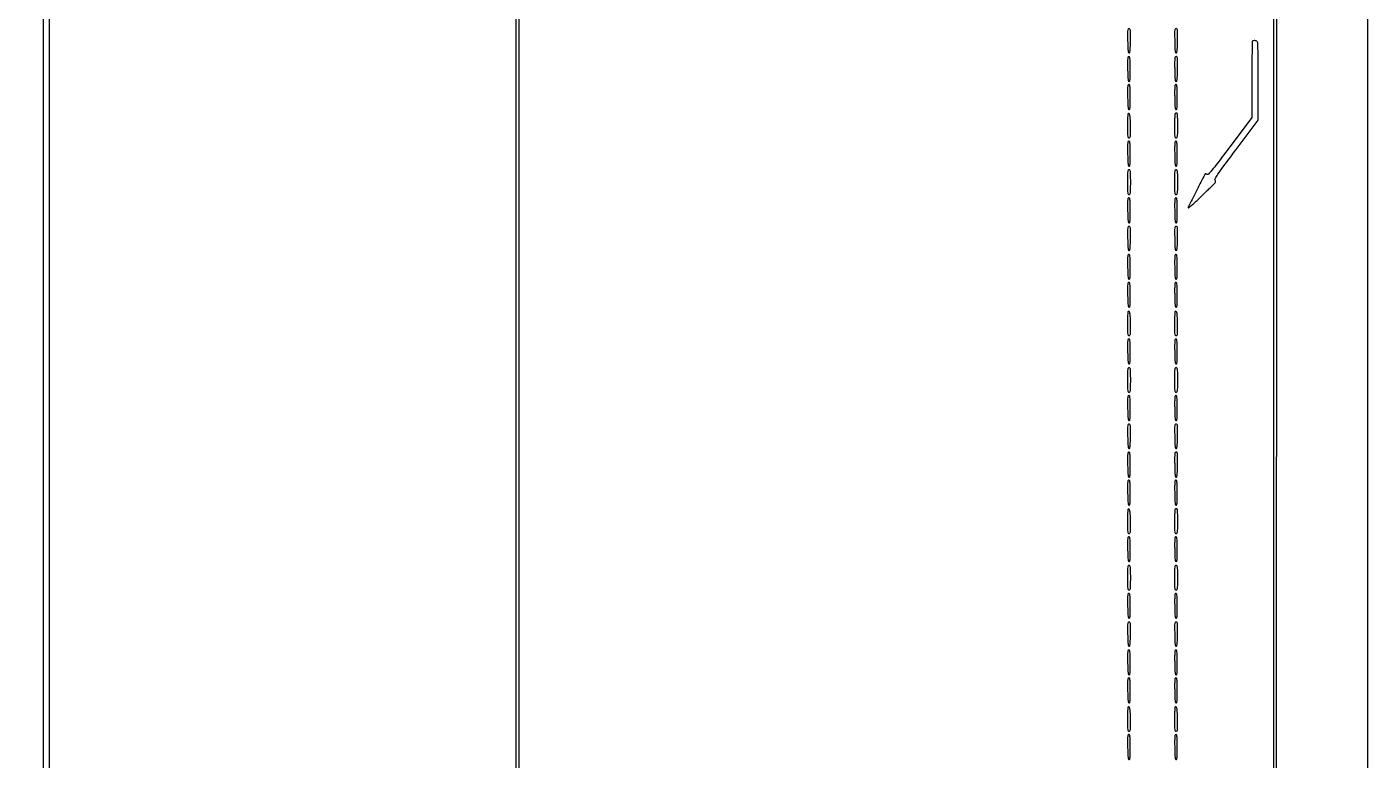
# Model space of a CAD drawing. Extents: x 56 to 1133, y 13 to 780.
# Drawn here: x 526.9 to 669.4, y 412.3 to 490.1 of the extents above; entities that cross this region are included whole.
import ezdxf

# ---------------------------------------------------------------- set-up
doc = ezdxf.new("R2010")
doc.units = 0
doc.header["$MEASUREMENT"] = 0

msp = doc.modelspace()

# ---------------------------------------------------------------- linework, layer by layer
for points in [[(512.7183, 748.668533, -0.000001), (459.121102, 751.17978, -0.000001), (407.844657, 753.582407, -0.000001), (364.322196, 755.62181, -0.000003), (342.098843, 756.663341)], [(597.152773, 709.532732, 0.000001), (644.775909, 711.772814, 0.02038)], [(546.558755, 675.894767, 0.000001), (593.453206, 675.911769, 0.256594)], [(529.032925, 286.436984, -0.000002), (529.83462, 265.012438, -0.000004), (530.769888, 240.009811, -0.000003), (531.839084, 211.4154, 0.000001), (532.991169, 180.601107, 0.000001), (534.178651, 148.843697, 0.000001), (535.23949, 120.47627, 0.000003), (535.941746, 101.701946, 0.000115)], [(340.916813, 486.835527, -0.000001), (340.895598, 462.377991, -0.192633)], [(1130.14234, 577.288816, 0.000001), (1112.945079, 577.188951, 0.000111)], [(593.378593, 696.469297, 0.000002), (562.930092, 696.495285, 0.000139)], [(659.5416, 273.9771, -0.000009), (659.54438, 420.999454, -0.000183), (659.562766, 466.606012, -0.000011), (659.584417, 494.02232, -0.413976)], [(340.275612, 460.29304, 0.000001), (337.392807, 449.674757, 0.000025)], [(528.70788, 577.073614, 0.000003), (528.686579, 549.005158, 0.000159)], [(1130.319428, 549.297508, 0.000003), (1130.298148, 577.178284, 0.310328)], [(308.265541, 303.202231, -0.000001), (310.164009, 315.537643, -0.000018)], [(358.825898, 675.890535, 0.000017), (481.082405, 675.883684, 0.000096)], [(478.976143, 642.156178, 0.000003), (460.681715, 642.17741, 0.000206)], [(321.234872, 387.4257), (331.297936, 424.538048, 0.000031), (335.156582, 438.772108, 0.000051), (338.404975, 450.762803), (341.355812, 461.659591, 0.06621), (341.361, 461.698598, -0.413751), (341.380839, 461.718469, -0.000002), (350.38024, 461.732641, -0.000245), (360.291398, 461.743336, -0.000147), (372.064797, 461.7468), (402.768594, 461.7468), (402.891952, 461.30265, -0.001526), (403.232355, 460.06236, -0.000038), (404.771147, 454.386117, -0.000039), (407.3347, 444.924004, -0.000004), (413.387069, 422.577), (422.906997, 387.4257)], [(590.725527, 576.204787, 0.000005), (610.740539, 576.077266, 0.000008), (627.662812, 575.969897)], [(413.809305, 423.6768, 0.00002), (410.054853, 437.539876, 0.000033), (406.87465, 449.277685, 0.000002), (404.013931, 459.83339, 0.00469)], [(659.189342, 332.340905, -0.000015), (659.196643, 226.03005, -0.00003)], [(542.626754, 577.181304, 0.000008), (528.894017, 577.250086, 0.173964)], [(528.669582, 509.78548, 0.000029), (528.6654, 436.649492), (528.6654, 296.178502)], [(659.544401, 516.299784, -0.000059), (659.5416, 540.127872)], [(579.163103, 294.728303), (579.169875, 516.534624, -0.140467)], [(659.146992, 397.940631, -0.000022), (659.169943, 372.638192, -0.000191)]]:
    msp.add_lwpolyline(points, format="xyb")
for points in [[(669.186, 575.9568), (669.186, 315.444661)], [(659.2032, 494.1486), (659.201192, 447.30135), (659.199184, 400.4541)]]:
    msp.add_lwpolyline(points)
for points in [[(578.8332, 294.7041), (578.8332, 72.6714), (558.283541, 72.6714), (537.733882, 72.6714), (537.681395, 73.53855, -0.005738), (537.646694, 74.24647, -0.000001), (536.427026, 106.755815, -0.000028), (535.077584, 142.780514, -0.000017), (533.484908, 185.4009), (529.340909, 296.3961), (529.341554, 406.56645), (529.3422, 516.7368), (554.0877, 516.7368), (578.8332, 516.7368)], [(643.740347, 488.62845, 0.003143), (643.757499, 487.925177, 0.021321), (643.782968, 487.578367, 0.043757), (643.821938, 487.389419, 0.331373), (643.8906, 487.3383, 0.331373), (643.959262, 487.389419, 0.043757), (643.998232, 487.578367, 0.021321), (644.023701, 487.925177, 0.003143), (644.040853, 488.62845, 0.002031), (644.052507, 489.45857, 0.031489), (644.037417, 489.74312, 0.13071), (643.987461, 489.869705, 0.238092), (643.8906, 489.9186, 0.238092), (643.793739, 489.869705, 0.13071), (643.743783, 489.74312, 0.031489), (643.728693, 489.45857, 0.002031)], [(648.731747, 488.62845, 0.003143), (648.748899, 487.925177, 0.021321), (648.774368, 487.578367, 0.043757), (648.813338, 487.389419, 0.331373), (648.882, 487.3383, 0.331373), (648.950662, 487.389419, 0.043757), (648.989632, 487.578367, 0.021321), (649.015101, 487.925177, 0.003143), (649.032253, 488.62845, 0.002031), (649.043907, 489.45857, 0.031489), (649.028817, 489.74312, 0.13071), (648.978861, 489.869705, 0.238092), (648.882, 489.9186, 0.238092), (648.785139, 489.869705, 0.13071), (648.735183, 489.74312, 0.031489), (648.720093, 489.45857, 0.002031)], [(656.9754, 488.5932, 0.195044), (656.952314, 488.538618, 0.000263), (656.935567, 487.373217, 0.002146), (656.92306, 486.063644, 0.001314), (656.919, 484.519265), (656.919, 480.50173), (654.618754, 477.432576, -0.001156), (653.278801, 475.653298, -0.010475), (652.67571, 474.890082, -0.01588), (652.309937, 474.47425, -0.339453), (652.158109, 474.449265, 0.018237), (652.095006, 474.480131, 0.028082), (652.038193, 474.501666, 0.026948), (651.992596, 474.513419, 0.27962), (651.975129, 474.507104, 0.053463), (651.804687, 474.242207, 0.000863), (651.010814, 472.652644, 0.000204), (650.174363, 470.968855, 0.321996), (650.184593, 470.906407, 0.392911), (650.225127, 470.904921, 0.002248), (650.537514, 471.177042, 0.007501), (650.897035, 471.502766, 0.00451), (651.314289, 471.899456, -0.000083), (651.754199, 472.325164, -0.000089), (652.184068, 472.740867, -0.000084), (652.553473, 473.097851, -0.000422), (652.760594, 473.297602, 0.010334), (652.967023, 473.504739, 0.073738), (653.048551, 473.619958, 0.157863), (653.063264, 473.713839, 0.100476), (653.024181, 473.818317, -0.278951), (653.021656, 473.996415, -0.016898), (653.319041, 474.466885, -0.010438), (653.888844, 475.267809, -0.001109), (655.257937, 477.101088), (657.5958, 480.217158), (657.5958, 484.331859, 0.001165), (657.591095, 486.351975, 0.004854), (657.573606, 487.569224, 0.002568), (657.548663, 488.422911, 0.190001), (657.49428, 488.54808, 0.118199), (657.387053, 488.613835, 0.057074), (657.228274, 488.646147, 0.057775), (657.072063, 488.641665, 0.161711)], [(643.761316, 486.854995, 0.085122), (643.74419, 486.768996, 0.002729), (643.736622, 486.413392, 0.005198), (643.734338, 485.992503, 0.003577), (643.740122, 485.51551, 0.003364), (643.757398, 484.851385, 0.02243), (643.783039, 484.521581, 0.046873), (643.822354, 484.342511, 0.326126), (643.8906, 484.2927, 0.334815), (643.958744, 484.344092, 0.045399), (643.994292, 484.531225, 0.021271), (644.013217, 484.878396, 0.00298), (644.0175, 485.59695, 0.003963), (644.012476, 486.230913, 0.015727), (643.994064, 486.619852, 0.017661), (643.96505, 486.873108, 0.282056), (643.911794, 486.936435, 0.109818), (643.868035, 486.940958, 0.095363), (643.823988, 486.927047, 0.090523), (643.786424, 486.896879, 0.087022)], [(648.750017, 486.84796, 0.085874), (648.733911, 486.76645, 0.002468), (648.727229, 486.411326, 0.004926), (648.72554, 485.992006, 0.003363), (648.731522, 485.51551, 0.003364), (648.748798, 484.851385, 0.02243), (648.774439, 484.521581, 0.046873), (648.813754, 484.342511, 0.326126), (648.882, 484.2927, 0.334423), (648.950916, 484.344598, 0.04193), (648.989687, 484.539808, 0.020677), (649.015077, 484.897308, 0.003018), (649.032198, 485.62515, 0.002671), (649.041388, 486.381977, 0.021998), (649.02858, 486.726216, 0.053466), (648.994537, 486.90515, 0.330268), (648.923793, 486.9576, 0.076161), (648.8703, 486.949404, 0.064789), (648.818419, 486.925393, 0.066814), (648.775934, 486.889878, 0.093945)], [(643.761316, 483.893995, 0.085122), (643.74419, 483.807996, 0.002729), (643.736622, 483.452392, 0.005198), (643.734338, 483.031503, 0.003577), (643.740122, 482.55451, 0.003364), (643.757398, 481.890385, 0.02243), (643.783039, 481.560581, 0.046873), (643.822354, 481.381511, 0.326126), (643.8906, 481.3317, 0.334815), (643.958744, 481.383092, 0.045399), (643.994292, 481.570225, 0.021271), (644.013217, 481.917396, 0.00298), (644.0175, 482.63595, 0.003963), (644.012476, 483.269913, 0.015727), (643.994064, 483.658852, 0.017661), (643.96505, 483.912108, 0.282056), (643.911794, 483.975435, 0.109818), (643.868035, 483.979958, 0.095363), (643.823988, 483.966047, 0.090523), (643.786424, 483.935879, 0.087022)], [(648.752716, 483.893995, 0.085122), (648.73559, 483.807996, 0.002729), (648.728022, 483.452392, 0.005198), (648.725738, 483.031503, 0.003577), (648.731522, 482.55451, 0.003364), (648.748798, 481.890385, 0.02243), (648.774439, 481.560581, 0.046873), (648.813754, 481.381511, 0.326126), (648.882, 481.3317, 0.334815), (648.950144, 481.383092, 0.045399), (648.985692, 481.570225, 0.021271), (649.004617, 481.917396, 0.00298), (649.0089, 482.63595, 0.003963), (649.003876, 483.269913, 0.015727), (648.985464, 483.658852, 0.017661), (648.95645, 483.912108, 0.282056), (648.903194, 483.975435, 0.109818), (648.859435, 483.979958, 0.095363), (648.815388, 483.966047, 0.090523), (648.777824, 483.935879, 0.087022)], [(643.779563, 480.896363, 0.184819), (643.756115, 480.843841, 0.002526), (643.738485, 480.486658, 0.006735), (643.725603, 480.068489, 0.004331), (643.7214, 479.5833, 0.002223), (643.724938, 478.787379, 0.031725), (643.745439, 478.504396, 0.124776), (643.796908, 478.377022, 0.239031), (643.892803, 478.3284, 0.241928), (643.988198, 478.377427, 0.127296), (644.037403, 478.505006, 0.031203), (644.052393, 478.790382, 0.002073), (644.040853, 479.611598, 0.005812), (644.017583, 480.391674, 0.039819), (643.971219, 480.772837, 0.179814), (643.890016, 480.90338, 0.377517)], [(648.7692, 480.8946, 0.185292), (648.74645, 480.843515, 0.002389), (648.729367, 480.486141, 0.006546), (648.716875, 480.068367, 0.004201), (648.7128, 479.5833, 0.002254), (648.716369, 478.791617, 0.031262), (648.736802, 478.506413, 0.120793), (648.787525, 478.377341, 0.243639), (648.882, 478.3284, 0.250083), (648.976782, 478.378969, 0.116079), (649.027321, 478.513462, 0.02996), (649.047668, 478.810374, 0.00213), (649.0512, 479.6397, 0.003406), (649.046601, 480.314796, 0.018048), (649.028231, 480.683981, 0.027363), (648.997306, 480.902602, 0.35812), (648.9384, 480.951, 0.043841), (648.891074, 480.946842, 0.036641), (648.842167, 480.934432, 0.038133), (648.798889, 480.916238, 0.077955)], [(643.761316, 477.887395, 0.085122), (643.74419, 477.801396, 0.002729), (643.736622, 477.445792, 0.005198), (643.734338, 477.024903, 0.003577), (643.740122, 476.54791, 0.003364), (643.757398, 475.883785, 0.02243), (643.783039, 475.553981, 0.046873), (643.822354, 475.374911, 0.326126), (643.8906, 475.3251, 0.334815), (643.958744, 475.376492, 0.045399), (643.994292, 475.563625, 0.021271), (644.013217, 475.910796, 0.00298), (644.0175, 476.62935, 0.003963), (644.012476, 477.263313, 0.015727), (643.994064, 477.652252, 0.017661), (643.96505, 477.905508, 0.282056), (643.911794, 477.968835, 0.109818), (643.868035, 477.973358, 0.095363), (643.823988, 477.959447, 0.090523), (643.786424, 477.929279, 0.087022)], [(648.752716, 477.887395, 0.085122), (648.73559, 477.801396, 0.002729), (648.728022, 477.445792, 0.005198), (648.725738, 477.024903, 0.003577), (648.731522, 476.54791, 0.003364), (648.748798, 475.883785, 0.02243), (648.774439, 475.553981, 0.046873), (648.813754, 475.374911, 0.326126), (648.882, 475.3251, 0.334815), (648.950144, 475.376492, 0.045399), (648.985692, 475.563625, 0.021271), (649.004617, 475.910796, 0.00298), (649.0089, 476.62935, 0.003963), (649.003876, 477.263313, 0.015727), (648.985464, 477.652252, 0.017661), (648.95645, 477.905508, 0.282056), (648.903194, 477.968835, 0.109818), (648.859435, 477.973358, 0.095363), (648.815388, 477.959447, 0.090523), (648.777824, 477.929279, 0.087022)], [(643.7214, 473.6331, 0.00213), (643.724932, 472.803774, 0.02996), (643.745279, 472.506863, 0.116079), (643.795818, 472.372369, 0.250083), (643.8906, 472.3218, 0.250083), (643.985382, 472.372369, 0.116079), (644.035921, 472.506863, 0.02996), (644.056268, 472.803774, 0.00213), (644.0598, 473.6331, 0.00213), (644.056268, 474.462426, 0.02996), (644.035921, 474.759337, 0.116079), (643.985382, 474.893831, 0.250083), (643.8906, 474.9444, 0.250083), (643.795818, 474.893831, 0.116079), (643.745279, 474.759337, 0.02996), (643.724932, 474.462426, 0.00213)], [(648.7128, 473.6331, 0.00213), (648.716332, 472.803774, 0.02996), (648.736679, 472.506863, 0.116079), (648.787218, 472.372369, 0.250083), (648.882, 472.3218, 0.250083), (648.976782, 472.372369, 0.116079), (649.027321, 472.506863, 0.02996), (649.047668, 472.803774, 0.00213), (649.0512, 473.6331, 0.00213), (649.047668, 474.462426, 0.02996), (649.027321, 474.759337, 0.116079), (648.976782, 474.893831, 0.250083), (648.882, 474.9444, 0.250083), (648.787218, 474.893831, 0.116079), (648.736679, 474.759337, 0.02996), (648.716332, 474.462426, 0.00213)], [(643.761316, 471.880795, 0.085122), (643.74419, 471.794796, 0.002729), (643.736622, 471.439192, 0.005198), (643.734338, 471.018303, 0.003577), (643.740122, 470.54131, 0.003364), (643.757398, 469.877185, 0.02243), (643.783039, 469.547381, 0.046873), (643.822354, 469.368311, 0.326126), (643.8906, 469.3185, 0.334815), (643.958744, 469.369892, 0.045399), (643.994292, 469.557025, 0.021271), (644.013217, 469.904196, 0.00298), (644.0175, 470.62275, 0.003963), (644.012476, 471.256713, 0.015727), (643.994064, 471.645652, 0.017661), (643.96505, 471.898908, 0.282056), (643.911794, 471.962235, 0.109818), (643.868035, 471.966758, 0.095363), (643.823988, 471.952847, 0.090523), (643.786424, 471.922679, 0.087022)], [(648.752716, 471.880795, 0.085122), (648.73559, 471.794796, 0.002729), (648.728022, 471.439192, 0.005198), (648.725738, 471.018303, 0.003577), (648.731522, 470.54131, 0.003364), (648.748798, 469.877185, 0.02243), (648.774439, 469.547381, 0.046873), (648.813754, 469.368311, 0.326126), (648.882, 469.3185, 0.334815), (648.950144, 469.369892, 0.045399), (648.985692, 469.557025, 0.021271), (649.004617, 469.904196, 0.00298), (649.0089, 470.62275, 0.003963), (649.003876, 471.256713, 0.015727), (648.985464, 471.645652, 0.017661), (648.95645, 471.898908, 0.282056), (648.903194, 471.962235, 0.109818), (648.859435, 471.966758, 0.095363), (648.815388, 471.952847, 0.090523), (648.777824, 471.922679, 0.087022)], [(643.740347, 467.64765, 0.003143), (643.757499, 466.944377, 0.021321), (643.782968, 466.597567, 0.043757), (643.821938, 466.408619, 0.331373), (643.8906, 466.3575, 0.331373), (643.959262, 466.408619, 0.043757), (643.998232, 466.597567, 0.021321), (644.023701, 466.944377, 0.003143), (644.040853, 467.64765, 0.002031), (644.052507, 468.47777, 0.031489), (644.037417, 468.76232, 0.13071), (643.987461, 468.888905, 0.238092), (643.8906, 468.9378, 0.238092), (643.793739, 468.888905, 0.13071), (643.743783, 468.76232, 0.031489), (643.728693, 468.47777, 0.002031)], [(648.731747, 467.64765, 0.003143), (648.748899, 466.944377, 0.021321), (648.774368, 466.597567, 0.043757), (648.813338, 466.408619, 0.331373), (648.882, 466.3575, 0.331373), (648.950662, 466.408619, 0.043757), (648.989632, 466.597567, 0.021321), (649.015101, 466.944377, 0.003143), (649.032253, 467.64765, 0.002031), (649.043907, 468.47777, 0.031489), (649.028817, 468.76232, 0.13071), (648.978861, 468.888905, 0.238092), (648.882, 468.9378, 0.238092), (648.785139, 468.888905, 0.13071), (648.735183, 468.76232, 0.031489), (648.720093, 468.47777, 0.002031)], [(643.761316, 465.874195, 0.085122), (643.74419, 465.788196, 0.002729), (643.736622, 465.432592, 0.005198), (643.734338, 465.011703, 0.003577), (643.740122, 464.53471, 0.003364), (643.757398, 463.870585, 0.02243), (643.783039, 463.540781, 0.046873), (643.822354, 463.361711, 0.326126), (643.8906, 463.3119, 0.334815), (643.958744, 463.363292, 0.045399), (643.994292, 463.550425, 0.021271), (644.013217, 463.897596, 0.00298), (644.0175, 464.61615, 0.003963), (644.012476, 465.250113, 0.015727), (643.994064, 465.639052, 0.017661), (643.96505, 465.892308, 0.282056), (643.911794, 465.955635, 0.109818), (643.868035, 465.960158, 0.095363), (643.823988, 465.946247, 0.090523), (643.786424, 465.916079, 0.087022)], [(648.752716, 465.874195, 0.085122), (648.73559, 465.788196, 0.002729), (648.728022, 465.432592, 0.005198), (648.725738, 465.011703, 0.003577), (648.731522, 464.53471, 0.003364), (648.748798, 463.870585, 0.02243), (648.774439, 463.540781, 0.046873), (648.813754, 463.361711, 0.326126), (648.882, 463.3119, 0.334815), (648.950144, 463.363292, 0.045399), (648.985692, 463.550425, 0.021271), (649.004617, 463.897596, 0.00298), (649.0089, 464.61615, 0.003963), (649.003876, 465.250113, 0.015727), (648.985464, 465.639052, 0.017661), (648.95645, 465.892308, 0.282056), (648.903194, 465.955635, 0.109818), (648.859435, 465.960158, 0.095363), (648.815388, 465.946247, 0.090523), (648.777824, 465.916079, 0.087022)], [(643.761316, 462.913195, 0.085122), (643.74419, 462.827196, 0.002729), (643.736622, 462.471592, 0.005198), (643.734338, 462.050703, 0.003577), (643.740122, 461.57371, 0.003364), (643.757398, 460.909585, 0.02243), (643.783039, 460.579781, 0.046873), (643.822354, 460.400711, 0.326126), (643.8906, 460.3509, 0.334815), (643.958744, 460.402292, 0.045399), (643.994292, 460.589425, 0.021271), (644.013217, 460.936596, 0.00298), (644.0175, 461.65515, 0.003963), (644.012476, 462.289113, 0.015727), (643.994064, 462.678052, 0.017661), (643.96505, 462.931308, 0.282056), (643.911794, 462.994635, 0.109818), (643.868035, 462.999158, 0.095363), (643.823988, 462.985247, 0.090523), (643.786424, 462.955079, 0.087022)], [(648.752716, 462.913195, 0.085122), (648.73559, 462.827196, 0.002729), (648.728022, 462.471592, 0.005198), (648.725738, 462.050703, 0.003577), (648.731522, 461.57371, 0.003364), (648.748798, 460.909585, 0.02243), (648.774439, 460.579781, 0.046873), (648.813754, 460.400711, 0.326126), (648.882, 460.3509, 0.334815), (648.950144, 460.402292, 0.045399), (648.985692, 460.589425, 0.021271), (649.004617, 460.936596, 0.00298), (649.0089, 461.65515, 0.003963), (649.003876, 462.289113, 0.015727), (648.985464, 462.678052, 0.017661), (648.95645, 462.931308, 0.282056), (648.903194, 462.994635, 0.109818), (648.859435, 462.999158, 0.095363), (648.815388, 462.985247, 0.090523), (648.777824, 462.955079, 0.087022)], [(643.779563, 459.915563, 0.184819), (643.756115, 459.863041, 0.002526), (643.738485, 459.505858, 0.006735), (643.725603, 459.087689, 0.004331), (643.7214, 458.6025, 0.002223), (643.724938, 457.806579, 0.031725), (643.745439, 457.523596, 0.124776), (643.796908, 457.396222, 0.239031), (643.892803, 457.3476, 0.241928), (643.988198, 457.396627, 0.127296), (644.037403, 457.524206, 0.031203), (644.052393, 457.809582, 0.002073), (644.040853, 458.630798, 0.005812), (644.017583, 459.410874, 0.039819), (643.971219, 459.792037, 0.179814), (643.890016, 459.92258, 0.377517)], [(648.770963, 459.915563, 0.184819), (648.747515, 459.863041, 0.002526), (648.729885, 459.505858, 0.006735), (648.717003, 459.087689, 0.004331), (648.7128, 458.6025, 0.002223), (648.716338, 457.806579, 0.031725), (648.736839, 457.523596, 0.124776), (648.788308, 457.396222, 0.239031), (648.884203, 457.3476, 0.241928), (648.979598, 457.396627, 0.127296), (649.028803, 457.524206, 0.031203), (649.043793, 457.809582, 0.002073), (649.032253, 458.630798, 0.005812), (649.008983, 459.410874, 0.039819), (648.962619, 459.792037, 0.179814), (648.881416, 459.92258, 0.377517)], [(643.761316, 456.906595, 0.085122), (643.74419, 456.820596, 0.002729), (643.736622, 456.464992, 0.005198), (643.734338, 456.044103, 0.003577), (643.740122, 455.56711, 0.003364), (643.757398, 454.902985, 0.02243), (643.783039, 454.573181, 0.046873), (643.822354, 454.394111, 0.326126), (643.8906, 454.3443, 0.334815), (643.958744, 454.395692, 0.045399), (643.994292, 454.582825, 0.021271), (644.013217, 454.929996, 0.00298), (644.0175, 455.64855, 0.003963), (644.012476, 456.282513, 0.015727), (643.994064, 456.671452, 0.017661), (643.96505, 456.924708, 0.282056), (643.911794, 456.988035, 0.109818), (643.868035, 456.992558, 0.095363), (643.823988, 456.978647, 0.090523), (643.786424, 456.948479, 0.087022)], [(648.752716, 456.906595, 0.085122), (648.73559, 456.820596, 0.002729), (648.728022, 456.464992, 0.005198), (648.725738, 456.044103, 0.003577), (648.731522, 455.56711, 0.003364), (648.748798, 454.902985, 0.02243), (648.774439, 454.573181, 0.046873), (648.813754, 454.394111, 0.326126), (648.882, 454.3443, 0.334815), (648.950144, 454.395692, 0.045399), (648.985692, 454.582825, 0.021271), (649.004617, 454.929996, 0.00298), (649.0089, 455.64855, 0.003963), (649.003876, 456.282513, 0.015727), (648.985464, 456.671452, 0.017661), (648.95645, 456.924708, 0.282056), (648.903194, 456.988035, 0.109818), (648.859435, 456.992558, 0.095363), (648.815388, 456.978647, 0.090523), (648.777824, 456.948479, 0.087022)], [(643.7214, 452.6523, 0.00213), (643.724932, 451.822974, 0.02996), (643.745279, 451.526062, 0.116079), (643.795818, 451.391569, 0.250083), (643.8906, 451.341, 0.250083), (643.985382, 451.391569, 0.116079), (644.035921, 451.526062, 0.02996), (644.056268, 451.822974, 0.00213), (644.0598, 452.6523, 0.00213), (644.056268, 453.481626, 0.02996), (644.035921, 453.778537, 0.116079), (643.985382, 453.913031, 0.250083), (643.8906, 453.9636, 0.250083), (643.795818, 453.913031, 0.116079), (643.745279, 453.778537, 0.02996), (643.724932, 453.481626, 0.00213)], [(648.7128, 452.6523, 0.00213), (648.716332, 451.822974, 0.02996), (648.736679, 451.526062, 0.116079), (648.787218, 451.391569, 0.250083), (648.882, 451.341, 0.250083), (648.976782, 451.391569, 0.116079), (649.027321, 451.526062, 0.02996), (649.047668, 451.822974, 0.00213), (649.0512, 452.6523, 0.00213), (649.047668, 453.481626, 0.02996), (649.027321, 453.778537, 0.116079), (648.976782, 453.913031, 0.250083), (648.882, 453.9636, 0.250083), (648.787218, 453.913031, 0.116079), (648.736679, 453.778537, 0.02996), (648.716332, 453.481626, 0.00213)], [(643.761316, 450.899995, 0.085122), (643.74419, 450.813996, 0.002729), (643.736622, 450.458392, 0.005198), (643.734338, 450.037503, 0.003577), (643.740122, 449.56051, 0.003364), (643.757398, 448.896385, 0.02243), (643.783039, 448.566581, 0.046873), (643.822354, 448.387511, 0.326126), (643.8906, 448.3377, 0.334815), (643.958744, 448.389092, 0.045399), (643.994292, 448.576225, 0.021271), (644.013217, 448.923396, 0.00298), (644.0175, 449.64195, 0.003963), (644.012476, 450.275913, 0.015727), (643.994064, 450.664852, 0.017661), (643.96505, 450.918108, 0.282056), (643.911794, 450.981435, 0.109818), (643.868035, 450.985958, 0.095363), (643.823988, 450.972047, 0.090523), (643.786424, 450.941879, 0.087022)], [(648.752716, 450.899995, 0.085122), (648.73559, 450.813996, 0.002729), (648.728022, 450.458392, 0.005198), (648.725738, 450.037503, 0.003577), (648.731522, 449.56051, 0.003364), (648.748798, 448.896385, 0.02243), (648.774439, 448.566581, 0.046873), (648.813754, 448.387511, 0.326126), (648.882, 448.3377, 0.334815), (648.950144, 448.389092, 0.045399), (648.985692, 448.576225, 0.021271), (649.004617, 448.923396, 0.00298), (649.0089, 449.64195, 0.003963), (649.003876, 450.275913, 0.015727), (648.985464, 450.664852, 0.017661), (648.95645, 450.918108, 0.282056), (648.903194, 450.981435, 0.109818), (648.859435, 450.985958, 0.095363), (648.815388, 450.972047, 0.090523), (648.777824, 450.941879, 0.087022)], [(643.740347, 446.66685, 0.003143), (643.757499, 445.963577, 0.021321), (643.782968, 445.616767, 0.043757), (643.821938, 445.427819, 0.331373), (643.8906, 445.3767, 0.331373), (643.959262, 445.427819, 0.043757), (643.998232, 445.616767, 0.021321), (644.023701, 445.963577, 0.003143), (644.040853, 446.66685, 0.002031), (644.052507, 447.49697, 0.031489), (644.037417, 447.78152, 0.13071), (643.987461, 447.908105, 0.238092), (643.8906, 447.957, 0.238092), (643.793739, 447.908105, 0.13071), (643.743783, 447.78152, 0.031489), (643.728693, 447.49697, 0.002031)], [(648.731747, 446.66685, 0.003143), (648.748899, 445.963577, 0.021321), (648.774368, 445.616767, 0.043757), (648.813338, 445.427819, 0.331373), (648.882, 445.3767, 0.331373), (648.950662, 445.427819, 0.043757), (648.989632, 445.616767, 0.021321), (649.015101, 445.963577, 0.003143), (649.032253, 446.66685, 0.002031), (649.043907, 447.49697, 0.031489), (649.028817, 447.78152, 0.13071), (648.978861, 447.908105, 0.238092), (648.882, 447.957, 0.238092), (648.785139, 447.908105, 0.13071), (648.735183, 447.78152, 0.031489), (648.720093, 447.49697, 0.002031)], [(643.761316, 444.893395, 0.085122), (643.74419, 444.807396, 0.002729), (643.736622, 444.451792, 0.005198), (643.734338, 444.030903, 0.003577), (643.740122, 443.55391, 0.003364), (643.757398, 442.889785, 0.02243), (643.783039, 442.559981, 0.046873), (643.822354, 442.380911, 0.326126), (643.8906, 442.3311, 0.334815), (643.958744, 442.382492, 0.045399), (643.994292, 442.569625, 0.021271), (644.013217, 442.916796, 0.00298), (644.0175, 443.63535, 0.003963), (644.012476, 444.269313, 0.015727), (643.994064, 444.658252, 0.017661), (643.96505, 444.911508, 0.282056), (643.911794, 444.974835, 0.109818), (643.868035, 444.979358, 0.095363), (643.823988, 444.965447, 0.090523), (643.786424, 444.935279, 0.087022)], [(648.750017, 444.88636, 0.085874), (648.733911, 444.80485, 0.002468), (648.727229, 444.449726, 0.004926), (648.72554, 444.030406, 0.003363), (648.731522, 443.55391, 0.003364), (648.748798, 442.889785, 0.02243), (648.774439, 442.559981, 0.046873), (648.813754, 442.380911, 0.326126), (648.882, 442.3311, 0.334423), (648.950916, 442.382998, 0.04193), (648.989687, 442.578208, 0.020677), (649.015077, 442.935708, 0.003018), (649.032198, 443.66355, 0.002671), (649.041388, 444.420377, 0.021998), (649.02858, 444.764616, 0.053466), (648.994537, 444.94355, 0.330268), (648.923793, 444.996, 0.076161), (648.8703, 444.987804, 0.064789), (648.818419, 444.963793, 0.066814), (648.775934, 444.928278, 0.093945)], [(643.761316, 441.932395, 0.085122), (643.74419, 441.846396, 0.002729), (643.736622, 441.490792, 0.005198), (643.734338, 441.069903, 0.003577), (643.740122, 440.59291, 0.003364), (643.757398, 439.928785, 0.02243), (643.783039, 439.598981, 0.046873), (643.822354, 439.419911, 0.326126), (643.8906, 439.3701, 0.334815), (643.958744, 439.421492, 0.045399), (643.994292, 439.608625, 0.021271), (644.013217, 439.955796, 0.00298), (644.0175, 440.67435, 0.003963), (644.012476, 441.308313, 0.015727), (643.994064, 441.697252, 0.017661), (643.96505, 441.950508, 0.282056), (643.911794, 442.013835, 0.109818), (643.868035, 442.018358, 0.095363), (643.823988, 442.004447, 0.090523), (643.786424, 441.974279, 0.087022)], [(648.752716, 441.932395, 0.085122), (648.73559, 441.846396, 0.002729), (648.728022, 441.490792, 0.005198), (648.725738, 441.069903, 0.003577), (648.731522, 440.59291, 0.003364), (648.748798, 439.928785, 0.02243), (648.774439, 439.598981, 0.046873), (648.813754, 439.419911, 0.326126), (648.882, 439.3701, 0.334815), (648.950144, 439.421492, 0.045399), (648.985692, 439.608625, 0.021271), (649.004617, 439.955796, 0.00298), (649.0089, 440.67435, 0.003963), (649.003876, 441.308313, 0.015727), (648.985464, 441.697252, 0.017661), (648.95645, 441.950508, 0.282056), (648.903194, 442.013835, 0.109818), (648.859435, 442.018358, 0.095363), (648.815388, 442.004447, 0.090523), (648.777824, 441.974279, 0.087022)], [(643.779563, 438.934762, 0.184819), (643.756115, 438.882241, 0.002526), (643.738485, 438.525058, 0.006735), (643.725603, 438.106889, 0.004331), (643.7214, 437.6217, 0.002223), (643.724938, 436.825779, 0.031725), (643.745439, 436.542796, 0.124776), (643.796908, 436.415422, 0.239031), (643.892803, 436.3668, 0.241928), (643.988198, 436.415827, 0.127296), (644.037403, 436.543406, 0.031203), (644.052393, 436.828782, 0.002073), (644.040853, 437.649998, 0.005812), (644.017583, 438.430074, 0.039819), (643.971219, 438.811237, 0.179814), (643.890016, 438.94178, 0.377517)], [(648.7692, 438.933, 0.185292), (648.74645, 438.881915, 0.002389), (648.729367, 438.524541, 0.006546), (648.716875, 438.106767, 0.004201), (648.7128, 437.6217, 0.002254), (648.716369, 436.830017, 0.031262), (648.736802, 436.544812, 0.120793), (648.787525, 436.415741, 0.243639), (648.882, 436.3668, 0.250083), (648.976782, 436.417369, 0.116079), (649.027321, 436.551862, 0.02996), (649.047668, 436.848774, 0.00213), (649.0512, 437.6781, 0.003406), (649.046601, 438.353196, 0.018048), (649.028231, 438.722381, 0.027363), (648.997306, 438.941002, 0.35812), (648.9384, 438.9894, 0.043841), (648.891074, 438.985242, 0.036641), (648.842167, 438.972832, 0.038133), (648.798889, 438.954638, 0.077955)], [(643.761316, 435.925795, 0.085122), (643.74419, 435.839796, 0.002729), (643.736622, 435.484192, 0.005198), (643.734338, 435.063303, 0.003577), (643.740122, 434.58631, 0.003364), (643.757398, 433.922185, 0.02243), (643.783039, 433.592381, 0.046873), (643.822354, 433.413311, 0.326126), (643.8906, 433.3635, 0.334815), (643.958744, 433.414892, 0.045399), (643.994292, 433.602025, 0.021271), (644.013217, 433.949196, 0.00298), (644.0175, 434.66775, 0.003963), (644.012476, 435.301713, 0.015727), (643.994064, 435.690652, 0.017661), (643.96505, 435.943908, 0.282056), (643.911794, 436.007235, 0.109818), (643.868035, 436.011758, 0.095363), (643.823988, 435.997847, 0.090523), (643.786424, 435.967679, 0.087022)], [(648.752716, 435.925795, 0.085122), (648.73559, 435.839796, 0.002729), (648.728022, 435.484192, 0.005198), (648.725738, 435.063303, 0.003577), (648.731522, 434.58631, 0.003364), (648.748798, 433.922185, 0.02243), (648.774439, 433.592381, 0.046873), (648.813754, 433.413311, 0.326126), (648.882, 433.3635, 0.334815), (648.950144, 433.414892, 0.045399), (648.985692, 433.602025, 0.021271), (649.004617, 433.949196, 0.00298), (649.0089, 434.66775, 0.003963), (649.003876, 435.301713, 0.015727), (648.985464, 435.690652, 0.017661), (648.95645, 435.943908, 0.282056), (648.903194, 436.007235, 0.109818), (648.859435, 436.011758, 0.095363), (648.815388, 435.997847, 0.090523), (648.777824, 435.967679, 0.087022)], [(643.7214, 431.6715, 0.00213), (643.724932, 430.842174, 0.02996), (643.745279, 430.545262, 0.116079), (643.795818, 430.410769, 0.250083), (643.8906, 430.3602, 0.250083), (643.985382, 430.410769, 0.116079), (644.035921, 430.545262, 0.02996), (644.056268, 430.842174, 0.00213), (644.0598, 431.6715, 0.00213), (644.056268, 432.500826, 0.02996), (644.035921, 432.797737, 0.116079), (643.985382, 432.932231, 0.250083), (643.8906, 432.9828, 0.250083), (643.795818, 432.932231, 0.116079), (643.745279, 432.797737, 0.02996), (643.724932, 432.500826, 0.00213)], [(648.7128, 431.6715, 0.00213), (648.716332, 430.842174, 0.02996), (648.736679, 430.545262, 0.116079), (648.787218, 430.410769, 0.250083), (648.882, 430.3602, 0.250083), (648.976782, 430.410769, 0.116079), (649.027321, 430.545262, 0.02996), (649.047668, 430.842174, 0.00213), (649.0512, 431.6715, 0.00213), (649.047668, 432.500826, 0.02996), (649.027321, 432.797737, 0.116079), (648.976782, 432.932231, 0.250083), (648.882, 432.9828, 0.250083), (648.787218, 432.932231, 0.116079), (648.736679, 432.797737, 0.02996), (648.716332, 432.500826, 0.00213)], [(643.761316, 429.919195, 0.085122), (643.74419, 429.833196, 0.002729), (643.736622, 429.477592, 0.005198), (643.734338, 429.056703, 0.003577), (643.740122, 428.57971, 0.003364), (643.757398, 427.915585, 0.02243), (643.783039, 427.585781, 0.046873), (643.822354, 427.406711, 0.326126), (643.8906, 427.3569, 0.334815), (643.958744, 427.408292, 0.045399), (643.994292, 427.595425, 0.021271), (644.013217, 427.942596, 0.00298), (644.0175, 428.66115, 0.003963), (644.012476, 429.295113, 0.015727), (643.994064, 429.684052, 0.017661), (643.96505, 429.937308, 0.282056), (643.911794, 430.000635, 0.109818), (643.868035, 430.005158, 0.095363), (643.823988, 429.991247, 0.090523), (643.786424, 429.961079, 0.087022)], [(648.752716, 429.919195, 0.085122), (648.73559, 429.833196, 0.002729), (648.728022, 429.477592, 0.005198), (648.725738, 429.056703, 0.003577), (648.731522, 428.57971, 0.003364), (648.748798, 427.915585, 0.02243), (648.774439, 427.585781, 0.046873), (648.813754, 427.406711, 0.326126), (648.882, 427.3569, 0.334815), (648.950144, 427.408292, 0.045399), (648.985692, 427.595425, 0.021271), (649.004617, 427.942596, 0.00298), (649.0089, 428.66115, 0.003963), (649.003876, 429.295113, 0.015727), (648.985464, 429.684052, 0.017661), (648.95645, 429.937308, 0.282056), (648.903194, 430.000635, 0.109818), (648.859435, 430.005158, 0.095363), (648.815388, 429.991247, 0.090523), (648.777824, 429.961079, 0.087022)], [(643.740347, 425.68605, 0.003143), (643.757499, 424.982777, 0.021321), (643.782968, 424.635967, 0.043757), (643.821938, 424.447019, 0.331373), (643.8906, 424.3959, 0.331373), (643.959262, 424.447019, 0.043757), (643.998232, 424.635967, 0.021321), (644.023701, 424.982777, 0.003143), (644.040853, 425.68605, 0.002031), (644.052507, 426.51617, 0.031489), (644.037417, 426.80072, 0.13071), (643.987461, 426.927305, 0.238092), (643.8906, 426.9762, 0.238092), (643.793739, 426.927305, 0.13071), (643.743783, 426.80072, 0.031489), (643.728693, 426.51617, 0.002031)], [(648.731747, 425.68605, 0.003143), (648.748899, 424.982777, 0.021321), (648.774368, 424.635967, 0.043757), (648.813338, 424.447019, 0.331373), (648.882, 424.3959, 0.331373), (648.950662, 424.447019, 0.043757), (648.989632, 424.635967, 0.021321), (649.015101, 424.982777, 0.003143), (649.032253, 425.68605, 0.002031), (649.043907, 426.51617, 0.031489), (649.028817, 426.80072, 0.13071), (648.978861, 426.927305, 0.238092), (648.882, 426.9762, 0.238092), (648.785139, 426.927305, 0.13071), (648.735183, 426.80072, 0.031489), (648.720093, 426.51617, 0.002031)], [(643.761316, 423.912595, 0.085122), (643.74419, 423.826596, 0.002729), (643.736622, 423.470992, 0.005198), (643.734338, 423.050103, 0.003577), (643.740122, 422.57311, 0.003364), (643.757398, 421.908985, 0.02243), (643.783039, 421.579181, 0.046873), (643.822354, 421.400111, 0.326126), (643.8906, 421.3503, 0.334815), (643.958744, 421.401692, 0.045399), (643.994292, 421.588825, 0.021271), (644.013217, 421.935996, 0.00298), (644.0175, 422.65455, 0.003963), (644.012476, 423.288513, 0.015727), (643.994064, 423.677452, 0.017661), (643.96505, 423.930708, 0.282056), (643.911794, 423.994035, 0.109818), (643.868035, 423.998558, 0.095363), (643.823988, 423.984647, 0.090523), (643.786424, 423.954479, 0.087022)], [(648.752716, 423.912595, 0.085122), (648.73559, 423.826596, 0.002729), (648.728022, 423.470992, 0.005198), (648.725738, 423.050103, 0.003577), (648.731522, 422.57311, 0.003364), (648.748798, 421.908985, 0.02243), (648.774439, 421.579181, 0.046873), (648.813754, 421.400111, 0.326126), (648.882, 421.3503, 0.334815), (648.950144, 421.401692, 0.045399), (648.985692, 421.588825, 0.021271), (649.004617, 421.935996, 0.00298), (649.0089, 422.65455, 0.003963), (649.003876, 423.288513, 0.015727), (648.985464, 423.677452, 0.017661), (648.95645, 423.930708, 0.282056), (648.903194, 423.994035, 0.109818), (648.859435, 423.998558, 0.095363), (648.815388, 423.984647, 0.090523), (648.777824, 423.954479, 0.087022)], [(643.761316, 420.951595, 0.085122), (643.74419, 420.865596, 0.002729), (643.736622, 420.509992, 0.005198), (643.734338, 420.089103, 0.003577), (643.740122, 419.61211, 0.003364), (643.757398, 418.947985, 0.02243), (643.783039, 418.618181, 0.046873), (643.822354, 418.439111, 0.326126), (643.8906, 418.3893, 0.334815), (643.958744, 418.440692, 0.045399), (643.994292, 418.627825, 0.021271), (644.013217, 418.974996, 0.00298), (644.0175, 419.69355, 0.003963), (644.012476, 420.327513, 0.015727), (643.994064, 420.716452, 0.017661), (643.96505, 420.969708, 0.282056), (643.911794, 421.033035, 0.109818), (643.868035, 421.037558, 0.095363), (643.823988, 421.023647, 0.090523), (643.786424, 420.993479, 0.087022)], [(648.752716, 420.951595, 0.085122), (648.73559, 420.865596, 0.002729), (648.728022, 420.509992, 0.005198), (648.725738, 420.089103, 0.003577), (648.731522, 419.61211, 0.003364), (648.748798, 418.947985, 0.02243), (648.774439, 418.618181, 0.046873), (648.813754, 418.439111, 0.326126), (648.882, 418.3893, 0.334815), (648.950144, 418.440692, 0.045399), (648.985692, 418.627825, 0.021271), (649.004617, 418.974996, 0.00298), (649.0089, 419.69355, 0.003963), (649.003876, 420.327513, 0.015727), (648.985464, 420.716452, 0.017661), (648.95645, 420.969708, 0.282056), (648.903194, 421.033035, 0.109818), (648.859435, 421.037558, 0.095363), (648.815388, 421.023647, 0.090523), (648.777824, 420.993479, 0.087022)], [(643.779563, 417.953962, 0.184819), (643.756115, 417.901441, 0.002526), (643.738485, 417.544258, 0.006735), (643.725603, 417.126089, 0.004331), (643.7214, 416.6409, 0.002223), (643.724938, 415.844979, 0.031725), (643.745439, 415.561996, 0.124776), (643.796908, 415.434622, 0.239031), (643.892803, 415.386, 0.241928), (643.988198, 415.435027, 0.127296), (644.037403, 415.562606, 0.031203), (644.052393, 415.847982, 0.002073), (644.040853, 416.669198, 0.005812), (644.017583, 417.449274, 0.039819), (643.971219, 417.830437, 0.179814), (643.890016, 417.96098, 0.377517)], [(648.770963, 417.953962, 0.184819), (648.747515, 417.901441, 0.002526), (648.729885, 417.544258, 0.006735), (648.717003, 417.126089, 0.004331), (648.7128, 416.6409, 0.002223), (648.716338, 415.844979, 0.031725), (648.736839, 415.561996, 0.124776), (648.788308, 415.434622, 0.239031), (648.884203, 415.386, 0.241928), (648.979598, 415.435027, 0.127296), (649.028803, 415.562606, 0.031203), (649.043793, 415.847982, 0.002073), (649.032253, 416.669198, 0.005812), (649.008983, 417.449274, 0.039819), (648.962619, 417.830437, 0.179814), (648.881416, 417.96098, 0.377517)], [(643.761316, 414.944995, 0.085122), (643.74419, 414.858996, 0.002729), (643.736622, 414.503392, 0.005198), (643.734338, 414.082503, 0.003577), (643.740122, 413.60551, 0.003364), (643.757398, 412.941385, 0.02243), (643.783039, 412.611581, 0.046873), (643.822354, 412.432511, 0.326126), (643.8906, 412.3827, 0.334815), (643.958744, 412.434092, 0.045399), (643.994292, 412.621225, 0.021271), (644.013217, 412.968396, 0.00298), (644.0175, 413.68695, 0.003963), (644.012476, 414.320913, 0.015727), (643.994064, 414.709852, 0.017661), (643.96505, 414.963108, 0.282056), (643.911794, 415.026435, 0.109818), (643.868035, 415.030958, 0.095363), (643.823988, 415.017047, 0.090523), (643.786424, 414.986879, 0.087022)], [(648.752716, 414.944995, 0.085122), (648.73559, 414.858996, 0.002729), (648.728022, 414.503392, 0.005198), (648.725738, 414.082503, 0.003577), (648.731522, 413.60551, 0.003364), (648.748798, 412.941385, 0.02243), (648.774439, 412.611581, 0.046873), (648.813754, 412.432511, 0.326126), (648.882, 412.3827, 0.334815), (648.950144, 412.434092, 0.045399), (648.985692, 412.621225, 0.021271), (649.004617, 412.968396, 0.00298), (649.0089, 413.68695, 0.003963), (649.003876, 414.320913, 0.015727), (648.985464, 414.709852, 0.017661), (648.95645, 414.963108, 0.282056), (648.903194, 415.026435, 0.109818), (648.859435, 415.030958, 0.095363), (648.815388, 415.017047, 0.090523), (648.777824, 414.986879, 0.087022)]]:
    msp.add_lwpolyline(points, format="xyb", close=True)

doc.saveas('drawing.dxf')
